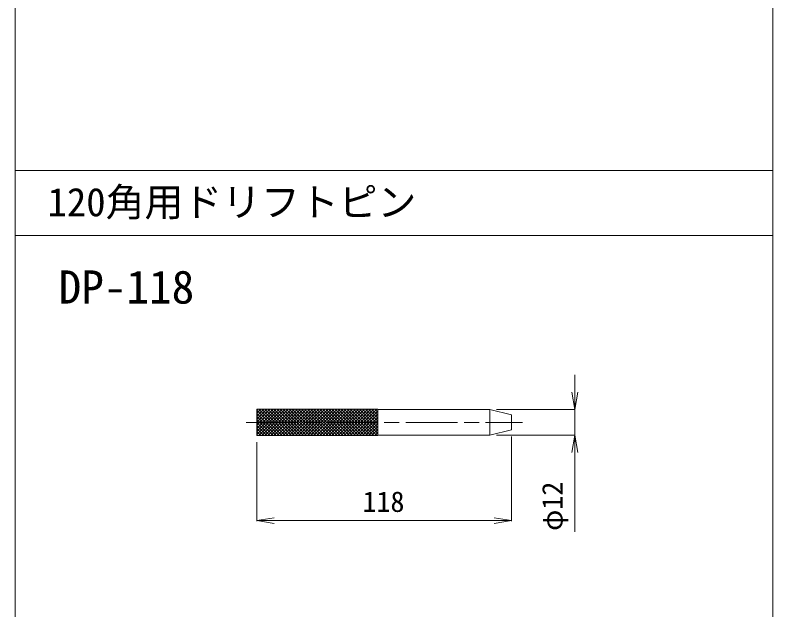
# Model space of a CAD drawing. Units: millimetres at full size, sheet at 1:2; details may follow other scales. Extents: x -630 to 630, y -446 to 446.
# Drawn here: x 249 to 600, y -124.6 to 150.9 of the extents above; entities that cross this region are included whole.
import ezdxf
from ezdxf.enums import TextEntityAlignment as Align

# ---------------------------------------------------------------- set-up
doc = ezdxf.new("R2010")
doc.units = ezdxf.units.MM
doc.header["$LTSCALE"] = 2
doc.linetypes.add('CHAIN', pattern=[18.5, 12, -1.5, 3.5, -1.5])
for name, color, linetype, lineweight in [('0-0_中心線等', 4, 'CHAIN', 9), ('0-1_all', 7, 'Continuous', 15), ('0-3_寸法', 4, 'Continuous', 9)]:
    doc.layers.add(name, color=color, linetype=linetype, lineweight=lineweight)
doc.styles.add('ＭＳ ゴシック', font='')
doc.styles.get('ＭＳ ゴシック').set_extended_font_data('MS Gothic')

msp = doc.modelspace()

# ---------------------------------------------------------------- linework, layer by layer
at = {"layer": '0-0_中心線等'}
msp.add_line((355.961, -37.713), (483.961, -37.713), dxfattribs=at)
at = {"layer": '0-1_all', "color": 2}
for p, q in [((600, -420), (600, 360)), ((249, 78.941), (600, 78.941)), ((249, 48.941), (600, 48.941))]:
    msp.add_line(p, q, dxfattribs=at)
at = {"layer": '0-1_all'}
for p, q in [((249, -168), (249, 330)), ((360.961, -43.316), (372.714, -31.563)), ((360.961, -41.901), (371.3, -31.563)), ((360.961, -40.487), (369.886, -31.563)), ((360.961, -39.073), (368.471, -31.563)), ((360.961, -37.659), (367.057, -31.563)), ((360.961, -36.244), (365.643, -31.563)), ((360.961, -34.83), (364.229, -31.563)), ((360.961, -33.416), (362.815, -31.563)), ((360.961, -32.002), (361.4, -31.563)), ((361.828, -31.563), (374.128, -43.863)), ((361.828, -43.863), (374.128, -31.563)), ((363.242, -31.563), (375.542, -43.863)), ((363.242, -43.863), (375.542, -31.563)), ((364.657, -31.563), (376.957, -43.863)), ((364.657, -43.863), (376.957, -31.563)), ((366.071, -31.563), (378.371, -43.863)), ((366.071, -43.863), (378.371, -31.563)), ((367.485, -31.563), (379.785, -43.863)), ((367.485, -43.863), (379.785, -31.563)), ((368.899, -31.563), (381.199, -43.863)), ((368.899, -43.863), (381.199, -31.563)), ((370.314, -31.563), (382.614, -43.863)), ((370.314, -43.863), (382.614, -31.563)), ((371.728, -31.563), (384.028, -43.863)), ((371.728, -43.863), (384.028, -31.563)), ((373.142, -31.563), (385.442, -43.863)), ((373.142, -43.863), (385.442, -31.563)), ((374.556, -31.563), (386.856, -43.863)), ((374.556, -43.863), (386.856, -31.563)), ((375.97, -31.563), (388.27, -43.863)), ((375.97, -43.863), (388.27, -31.563)), ((377.385, -31.563), (389.685, -43.863)), ((377.385, -43.863), (389.685, -31.563)), ((378.799, -31.563), (391.099, -43.863)), ((378.799, -43.863), (391.099, -31.563)), ((380.213, -31.563), (392.513, -43.863)), ((380.213, -43.863), (392.513, -31.563)), ((381.627, -31.563), (393.927, -43.863)), ((381.627, -43.863), (393.927, -31.563)), ((383.041, -31.563), (395.341, -43.863)), ((383.041, -43.863), (395.341, -31.563)), ((384.456, -31.563), (396.756, -43.863)), ((384.456, -43.863), (396.756, -31.563)), ((385.87, -31.563), (398.17, -43.863)), ((385.87, -43.863), (398.17, -31.563)), ((387.284, -31.563), (399.584, -43.863)), ((387.284, -43.863), (399.584, -31.563)), ((388.698, -31.563), (400.998, -43.863)), ((388.698, -43.863), (400.998, -31.563)), ((390.113, -31.563), (402.413, -43.863)), ((390.113, -43.863), (402.413, -31.563)), ((391.527, -31.563), (403.827, -43.863)), ((391.527, -43.863), (403.827, -31.563)), ((392.941, -31.563), (405.241, -43.863)), ((392.941, -43.863), (405.241, -31.563)), ((394.355, -31.563), (406.655, -43.863)), ((394.355, -43.863), (406.655, -31.563)), ((395.769, -31.563), (408.069, -43.863)), ((395.769, -43.863), (408.069, -31.563)), ((397.184, -31.563), (409.484, -43.863)), ((397.184, -43.863), (409.484, -31.563)), ((398.598, -31.563), (410.898, -43.863)), ((398.598, -43.863), (410.898, -31.563)), ((400.012, -31.563), (412.312, -43.863)), ((400.012, -43.863), (412.312, -31.563)), ((401.426, -31.563), (413.726, -43.863)), ((401.426, -43.863), (413.726, -31.563)), ((402.84, -31.563), (415.14, -43.863)), ((402.84, -43.863), (415.14, -31.563)), ((404.255, -31.563), (416.555, -43.863)), ((404.255, -43.863), (416.555, -31.563)), ((405.669, -31.563), (416.961, -42.855)), ((407.083, -31.563), (416.961, -41.44)), ((408.497, -31.563), (416.961, -40.026)), ((409.912, -31.563), (416.961, -38.612)), ((411.326, -31.563), (416.961, -37.198)), ((412.74, -31.563), (416.961, -35.784)), ((414.154, -31.563), (416.961, -34.369)), ((415.568, -31.563), (416.961, -32.955)), ((360.961, -32.11), (372.714, -43.863)), ((360.961, -33.524), (371.3, -43.863)), ((360.961, -34.938), (369.886, -43.863)), ((405.669, -43.863), (416.961, -32.57)), ((407.083, -43.863), (416.961, -33.985)), ((416.961, -31.713), (468.961, -31.713)), ((468.961, -31.713), (468.961, -43.713)), ((360.961, -36.352), (368.471, -43.863)), ((360.961, -37.766), (367.057, -43.863)), ((408.497, -43.863), (416.961, -35.399)), ((409.912, -43.863), (416.961, -36.813)), ((411.326, -43.863), (416.961, -38.227)), ((360.961, -39.181), (365.643, -43.863)), ((360.961, -40.595), (364.229, -43.863)), ((360.961, -42.009), (362.815, -43.863)), ((412.74, -43.863), (416.961, -39.641)), ((414.154, -43.863), (416.961, -41.056)), ((360.961, -43.423), (361.4, -43.863)), ((415.568, -43.863), (416.961, -42.47)), ((416.961, -43.713), (468.961, -43.713))]:
    msp.add_line(p, q, dxfattribs=at)
for points in [[(360.961, -31.563), (416.961, -31.563), (416.961, -43.863)], [(360.961, -31.563), (360.961, -43.863), (416.961, -43.863)], [(468.961, -31.713), (478.961, -34.213), (478.961, -41.213), (468.961, -43.713)]]:
    msp.add_lwpolyline(points, dxfattribs=at)
at = {"layer": '0-3_寸法'}
for p, q in [((508.257, -31.713), (506.924, -23.713)), ((508.257, -31.713), (509.59, -23.713)), ((471.961, -31.713), (508.437, -31.713)), ((471.961, -43.713), (508.437, -43.713)), ((478.961, -44.213), (478.961, -83.404)), ((508.257, -43.713), (506.924, -51.713)), ((508.257, -43.713), (509.59, -51.713)), ((360.961, -46.863), (360.961, -83.404)), ((360.961, -83.224), (368.961, -81.891)), ((360.961, -83.224), (368.961, -84.558)), ((360.961, -83.224), (478.961, -83.224)), ((478.961, -83.224), (470.961, -81.891)), ((478.961, -83.224), (470.961, -84.558))]:
    msp.add_line(p, q, dxfattribs=at)
msp.add_lwpolyline([(508.257, -15.713), (508.257, -31.713), (508.257, -43.713), (508.257, -88.352)], dxfattribs=at)

# ---------------------------------------------------------------- texts
at = {"layer": '0-1_all', "style": 'ＭＳ ゴシック'}
for s, height, p in [('120角用ドリフトピン', 13.19, (264, 53.8)), ('DP-118', 15.39, (269.149, 12.699))]:
    msp.add_text(s, height=height, dxfattribs=at).set_placement(p, align=Align.BOTTOM_LEFT)
at = {"layer": '0-3_寸法', "style": 'ＭＳ ゴシック'}
msp.add_text('φ12', height=9.523, rotation=90, dxfattribs=at).set_placement((505.461, -87.992), align=Align.BOTTOM_LEFT)
msp.add_text('118', height=9.523, dxfattribs=at).set_placement((409.906, -82.051), align=Align.BOTTOM_LEFT)

doc.saveas('drawing.dxf')
